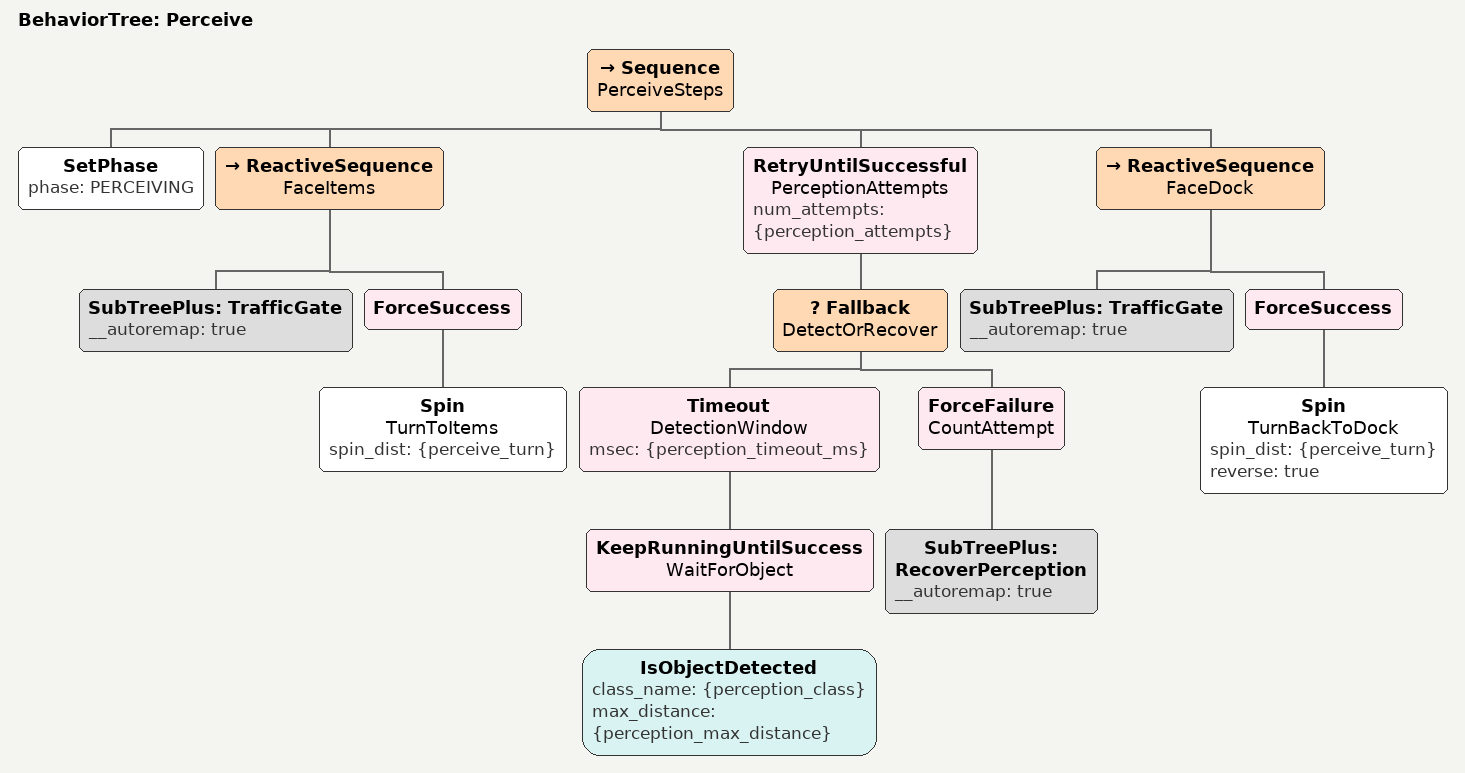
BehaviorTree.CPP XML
<?xml version="1.0" encoding="UTF-8"?>
<root>
  <BehaviorTree ID="Perceive">
    <Sequence name="PerceiveSteps">
      <SetPhase phase="PERCEIVING"/>
      <ReactiveSequence name="FaceItems">
        <SubTreePlus ID="TrafficGate" __autoremap="true"/>
        <ForceSuccess>
          <Spin name="TurnToItems" spin_dist="{perceive_turn}"/>
        </ForceSuccess>
      </ReactiveSequence>
      <RetryUntilSuccessful name="PerceptionAttempts" num_attempts="{perception_attempts}">
        <Fallback name="DetectOrRecover">
          <Timeout name="DetectionWindow" msec="{perception_timeout_ms}">
            <KeepRunningUntilSuccess name="WaitForObject">
              <IsObjectDetected class_name="{perception_class}" max_distance="{perception_max_distance}"/>
            </KeepRunningUntilSuccess>
          </Timeout>
          <ForceFailure name="CountAttempt">
            <SubTreePlus ID="RecoverPerception" __autoremap="true"/>
          </ForceFailure>
        </Fallback>
      </RetryUntilSuccessful>
      <ReactiveSequence name="FaceDock">
        <SubTreePlus ID="TrafficGate" __autoremap="true"/>
        <ForceSuccess>
          <Spin name="TurnBackToDock" spin_dist="{perceive_turn}" reverse="true"/>
        </ForceSuccess>
      </ReactiveSequence>
    </Sequence>
  </BehaviorTree>
</root>
